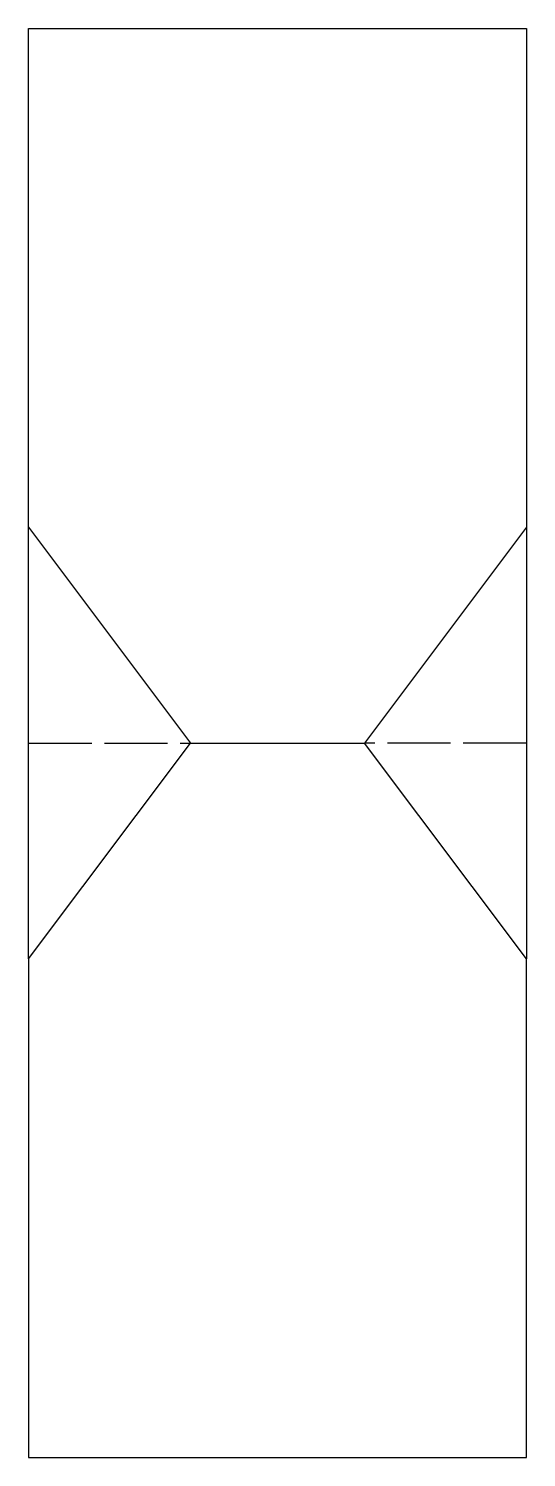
# Model space of a CAD drawing. Header units: millimetres. Extents: x 0 to 20, y 15 to 72.3.
import ezdxf

# ---------------------------------------------------------------- set-up
doc = ezdxf.new("R2010")
doc.units = ezdxf.units.MM
doc.linetypes.add('DASHEDX2', pattern=[3.048, 2.54, -0.508])
for name, color, linetype, lineweight in [('Border', 7, 'BYLAYER', 30), ('Mountain', 1, 'BYLAYER', 25), ('Valley', 5, 'DASHEDX2', 25)]:
    doc.layers.add(name, color=color, linetype=linetype, lineweight=lineweight)

msp = doc.modelspace()

# ---------------------------------------------------------------- linework, layer by layer
at = {"layer": 'Border'}
for p, q in [((0, 52.321), (0, 72.321)), ((0, 72.321), (20, 72.321)), ((20, 72.321), (20, 52.321)), ((0, 43.66), (0, 52.321)), ((20, 52.321), (20, 43.66)), ((0, 35), (0, 43.66)), ((20, 43.66), (20, 35)), ((0, 35), (0, 15)), ((20, 15), (20, 35)), ((0, 15), (20, 15))]:
    msp.add_line(p, q, dxfattribs=at)
at = {"layer": 'Mountain'}
for p, q in [((0, 52.321), (6.5, 43.66)), ((20, 52.321), (13.5, 43.66)), ((0, 35), (6.5, 43.66)), ((6.5, 43.66), (13.5, 43.66)), ((20, 35), (13.5, 43.66))]:
    msp.add_line(p, q, dxfattribs=at)
at = {"layer": 'Valley'}
for p, q in [((0, 43.66), (6.5, 43.66)), ((20, 43.66), (13.5, 43.66))]:
    msp.add_line(p, q, dxfattribs=at)

doc.saveas('drawing.dxf')
